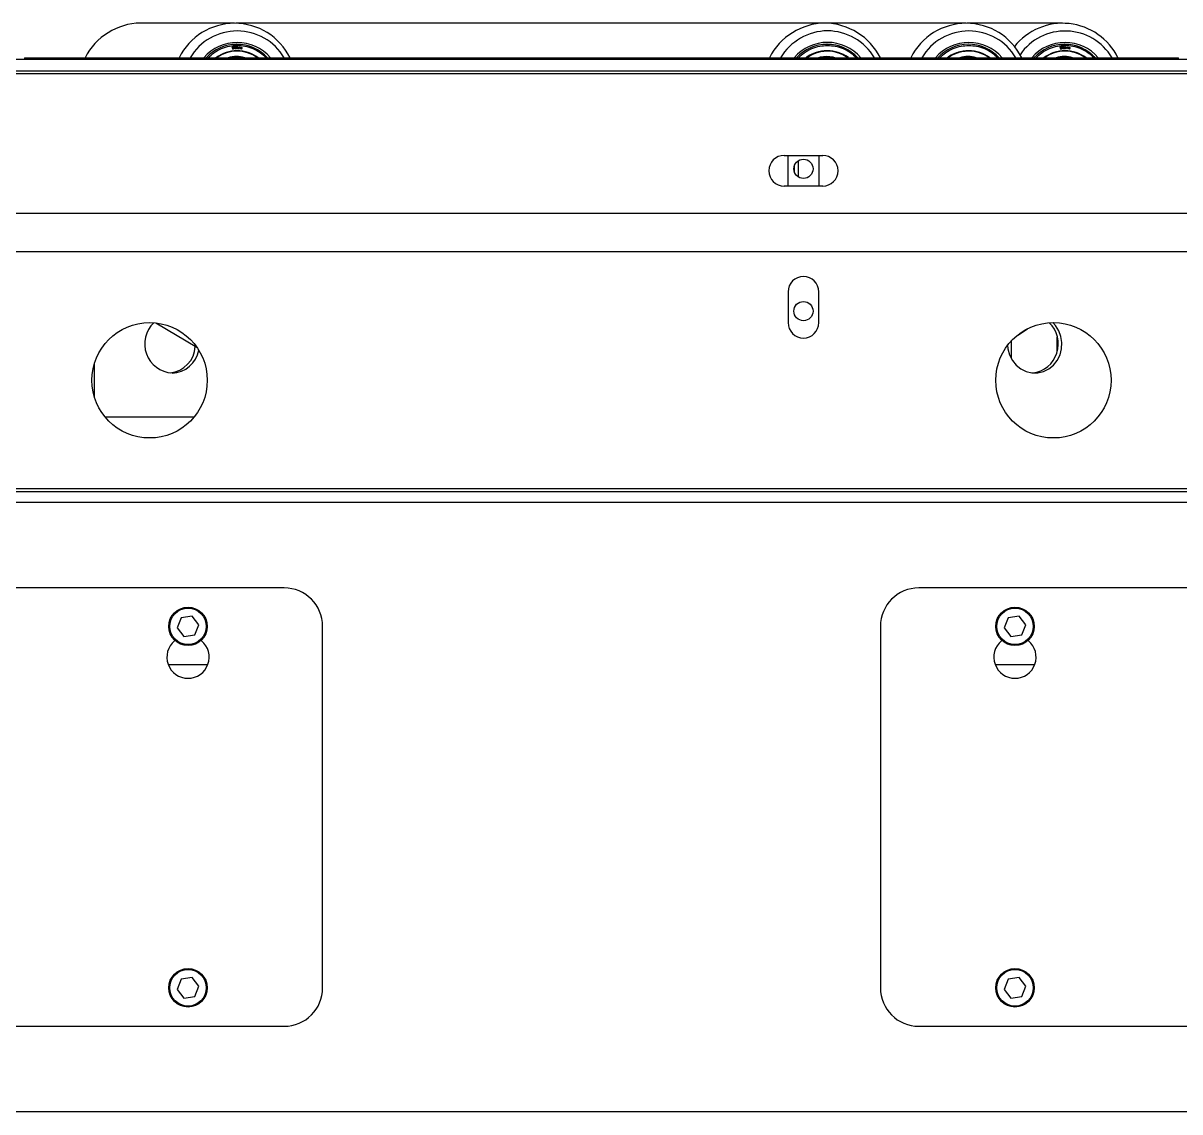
# Model space of a CAD drawing. Header units: millimetres. Extents: x 845401 to 948039, y 511594 to 550263.
# Drawn here: x 904085 to 904385.7, y 517977.2 to 518260.3 of the extents above; entities that cross this region are included whole.
import ezdxf

# ---------------------------------------------------------------- set-up
doc = ezdxf.new("R2010")
doc.units = ezdxf.units.MM

# ---------------------------------------------------------------- blocks, each defined once
blk = doc.blocks.new('A$C2ACC7D0F')
at = {"color": 7, "linetype": 'Continuous', "lineweight": 25}
for p, q in [((504.61, 599.4), (480.15, 599.4)), ((505.17, 599.4), (504.89, 599.4)), ((658.08, 599.4), (505.17, 599.4)), ((694.83, 599.4), (658.08, 599.4)), ((695.39, 599.4), (695.11, 599.4)), ((719.85, 599.4), (695.39, 599.4)), ((503.95, 593.1), (503.99, 593.11)), ((503.95, 593.11), (503.99, 593.11)), ((504.02, 592.83), (503.98, 592.82)), ((504.08, 593.19), (504.01, 593.19)), ((504.04, 592.77), (504.11, 592.77)), ((504.09, 593), (504.07, 593)), ((504.07, 593), (504.07, 592.95)), ((504.11, 592.95), (504.07, 592.95)), ((504.07, 592.95), (504.1, 592.95)), ((504.1, 592.99), (504.12, 593.01)), ((504.17, 592.99), (504.1, 592.99)), ((504.37, 593.27), (504.26, 593.26)), ((504.26, 593.26), (504.3, 592.74)), ((504.26, 593.22), (504.31, 593.22)), ((504.31, 593.22), (504.26, 593.22)), ((504.34, 592.79), (504.29, 592.79)), ((504.3, 592.74), (504.41, 592.75)), ((504.3, 592.75), (504.34, 592.75)), ((504.34, 592.79), (504.31, 593.22)), ((504.37, 593.22), (504.31, 593.22)), ((504.31, 593.22), (504.37, 593.22)), ((504.32, 593.22), (504.31, 593.22)), ((504.39, 593.22), (504.32, 593.22)), ((504.41, 592.8), (504.34, 592.79)), ((504.41, 592.75), (504.34, 592.75)), ((504.74, 592.91), (504.69, 592.9)), ((504.83, 593.04), (504.72, 593.11)), ((504.82, 593.25), (504.75, 593.25)), ((504.76, 593.08), (504.87, 593)), ((504.76, 592.83), (504.83, 592.83)), ((504.9, 593.04), (504.78, 593.12)), ((504.9, 593.04), (504.83, 593.04)), ((504.87, 593.01), (504.83, 593.04)), ((504.88, 593.19), (504.93, 593.2)), ((504.93, 593.2), (504.88, 593.2)), ((505.18, 593.9), (505.11, 593.9)), ((505.19, 593.07), (505.12, 593.07)), ((505.12, 592.84), (505.19, 592.84)), ((505.4, 593.12), (505.39, 592.93)), ((505.44, 593.12), (505.4, 593.12)), ((505.44, 593.12), (505.4, 593.12)), ((505.44, 592.93), (505.44, 593.12)), ((505.46, 592.83), (505.53, 592.83)), ((505.66, 593.11), (505.62, 593.11)), ((505.62, 593.11), (505.62, 592.93)), ((505.66, 593.11), (505.62, 593.11)), ((505.66, 592.93), (505.66, 593.11)), ((505.74, 593.11), (505.72, 592.78)), ((505.72, 592.78), (505.77, 592.78)), ((505.73, 593.01), (505.74, 593.02)), ((505.78, 592.97), (505.73, 592.97)), ((505.78, 593.11), (505.74, 593.11)), ((505.78, 593.11), (505.74, 593.11)), ((505.78, 593.06), (505.74, 593.06)), ((505.74, 593.02), (505.81, 593.02)), ((505.77, 592.78), (505.78, 592.97)), ((505.78, 593.06), (505.78, 593.11)), ((505.78, 592.97), (505.81, 593.02)), ((505.8, 593.06), (505.8, 593.08)), ((505.87, 593.06), (505.8, 593.06)), ((505.87, 593.1), (505.86, 593.1)), ((505.87, 593.06), (505.87, 593.1)), ((506.09, 593.04), (506.02, 593.04)), ((506.02, 592.8), (506.09, 592.8)), ((506.21, 592.82), (506.14, 592.82)), ((506.14, 592.82), (506.14, 592.82)), ((506.17, 593), (506.23, 593)), ((506.21, 592.82), (506.18, 592.85)), ((506.19, 592.98), (506.23, 593)), ((506.34, 592.9), (506.3, 592.9)), ((506.31, 592.94), (506.36, 592.94)), ((506.49, 592.92), (506.31, 592.94)), ((506.34, 592.9), (506.61, 592.87)), ((506.56, 592.92), (506.36, 592.94)), ((506.45, 593), (506.39, 593)), ((506.39, 592.77), (506.45, 592.77)), ((506.56, 592.92), (506.49, 592.92)), ((506.5, 592.77), (506.5, 592.78)), ((506.57, 592.77), (506.5, 592.77)), ((506.54, 592.87), (506.54, 592.92)), ((506.57, 592.77), (506.54, 592.81)), ((658.65, 593.9), (658.58, 593.9)), ((695.4, 593.9), (695.33, 593.9)), ((719.19, 593.1), (719.23, 593.11)), ((719.19, 593.11), (719.23, 593.11)), ((719.26, 592.83), (719.22, 592.82)), ((719.32, 593.19), (719.25, 593.19)), ((719.28, 592.77), (719.35, 592.77)), ((719.33, 593), (719.31, 593)), ((719.31, 593), (719.31, 592.95)), ((719.35, 592.95), (719.31, 592.95)), ((719.31, 592.95), (719.34, 592.95)), ((719.34, 592.99), (719.36, 593.01)), ((719.4, 592.99), (719.34, 592.99)), ((719.61, 593.27), (719.5, 593.26)), ((719.5, 593.26), (719.54, 592.74)), ((719.5, 593.22), (719.55, 593.22)), ((719.55, 593.22), (719.5, 593.22)), ((719.58, 592.79), (719.53, 592.79)), ((719.54, 592.74), (719.65, 592.75)), ((719.54, 592.75), (719.58, 592.75)), ((719.61, 593.22), (719.55, 593.22)), ((719.55, 593.22), (719.61, 593.22)), ((719.58, 592.79), (719.55, 593.22)), ((719.56, 593.22), (719.55, 593.22)), ((719.63, 593.22), (719.56, 593.22)), ((719.65, 592.8), (719.58, 592.79)), ((719.65, 592.75), (719.58, 592.75)), ((719.98, 592.91), (719.93, 592.9)), ((720.07, 593.04), (719.96, 593.11)), ((720.05, 593.25), (719.99, 593.25)), ((719.99, 593.08), (720.11, 593)), ((720, 592.83), (720.07, 592.83)), ((720.14, 593.04), (720.02, 593.12)), ((720.14, 593.04), (720.07, 593.04)), ((720.11, 593.01), (720.07, 593.04)), ((720.12, 593.19), (720.16, 593.2)), ((720.16, 593.2), (720.12, 593.2)), ((720.42, 593.9), (720.35, 593.9)), ((720.43, 593.07), (720.36, 593.07)), ((720.36, 592.84), (720.43, 592.84)), ((720.64, 593.12), (720.63, 592.93)), ((720.68, 593.12), (720.64, 593.12)), ((720.68, 593.12), (720.64, 593.12)), ((720.68, 592.93), (720.68, 593.12)), ((720.7, 592.83), (720.77, 592.83)), ((720.86, 593.11), (720.85, 592.93)), ((720.9, 593.11), (720.86, 593.11)), ((720.9, 593.11), (720.86, 593.11)), ((720.9, 592.93), (720.9, 593.11)), ((720.98, 593.11), (720.96, 592.78)), ((720.96, 592.78), (721.01, 592.78)), ((720.97, 593.01), (720.98, 593.02)), ((721.02, 592.97), (720.97, 592.97)), ((721.02, 593.11), (720.98, 593.11)), ((721.02, 593.11), (720.98, 593.11)), ((721.02, 593.06), (720.98, 593.06)), ((720.98, 593.02), (721.05, 593.02)), ((721.01, 592.78), (721.02, 592.97)), ((721.02, 593.06), (721.02, 593.11)), ((721.02, 592.97), (721.05, 593.02)), ((721.04, 593.06), (721.04, 593.08)), ((721.11, 593.06), (721.04, 593.06)), ((721.11, 593.1), (721.1, 593.1)), ((721.11, 593.06), (721.11, 593.1)), ((721.33, 593.04), (721.26, 593.04)), ((721.26, 592.8), (721.33, 592.8)), ((721.45, 592.82), (721.38, 592.82)), ((721.38, 592.82), (721.38, 592.82)), ((721.41, 593), (721.46, 593)), ((721.45, 592.82), (721.42, 592.85)), ((721.43, 592.98), (721.46, 593)), ((721.58, 592.9), (721.54, 592.9)), ((721.55, 592.94), (721.6, 592.94)), ((721.73, 592.92), (721.55, 592.94)), ((721.58, 592.9), (721.85, 592.87)), ((721.8, 592.92), (721.6, 592.94)), ((721.69, 593), (721.62, 593)), ((721.62, 592.77), (721.69, 592.77)), ((721.8, 592.92), (721.73, 592.92)), ((721.74, 592.77), (721.74, 592.78)), ((721.81, 592.77), (721.74, 592.77)), ((721.81, 592.77), (721.77, 592.81)), ((721.78, 592.87), (721.78, 592.92)), ((0, 590), (1200, 590)), ((450, 590.4), (450, 590)), ((450, 590.4), (455.63, 590.4)), ((455.63, 590.4), (750, 590.4)), ((504.74, 590.64), (505.04, 590.65)), ((658.71, 592.1), (658.71, 592.1)), ((695.46, 592.1), (695.45, 592.1)), ((695.46, 592.2), (695.65, 592.18)), ((720.04, 590.65), (720.28, 590.65)), ((721.18, 589.9), (721.08, 590.39)), ((750, 590), (750, 590.4)), ((0, 587), (1200, 587)), ((0, 586.26), (1200, 586.26)), ((647.5, 565), (657.5, 565)), ((648.5, 557), (648.5, 565)), ((650.2, 560.53), (650.2, 562.47)), ((651.2, 559.36), (651.2, 563.64)), ((656.5, 565), (656.5, 557)), ((657.5, 557), (647.5, 557)), ((0, 550), (1200, 550)), ((0, 540), (1200, 540)), ((648.5, 529.5), (648.5, 521.5)), ((656.5, 521.5), (656.5, 529.5)), ((484.16, 521.41), (494.8, 515.08)), ((708.2, 518.27), (710.74, 519.89)), ((718.5, 514.06), (718.5, 517.74)), ((706.5, 516.7), (706.5, 512.22)), ((468.09, 510.67), (468.09, 502.33)), ((494.03, 496.9), (470.97, 496.9)), ((1192.5, 478.24), (7.5, 478.24)), ((1192.5, 477.5), (7.5, 477.5)), ((1189.76, 474.76), (10.24, 474.76)), ((517.5, 452.5), (67.5, 452.5)), ((1132.5, 452.5), (682.5, 452.5)), ((493.56, 445.16), (490.73, 444.74)), ((495.33, 442.91), (493.56, 445.16)), ((708.56, 445.16), (705.73, 444.74)), ((710.33, 442.91), (708.56, 445.16)), ((490.73, 444.74), (489.67, 442.09)), ((494.27, 440.26), (495.33, 442.91)), ((527.5, 348.5), (527.5, 442.5)), ((672.5, 442.5), (672.5, 348.5)), ((705.73, 444.74), (704.67, 442.09)), ((709.27, 440.26), (710.33, 442.91)), ((489.67, 442.09), (491.44, 439.84)), ((491.44, 439.84), (494.27, 440.26)), ((704.67, 442.09), (706.44, 439.84)), ((706.44, 439.84), (709.27, 440.26)), ((489, 438.93), (489, 438.74)), ((496, 438.74), (496, 438.93)), ((704, 438.93), (704, 438.74)), ((711, 438.74), (711, 438.93)), ((497.62, 432.5), (487.38, 432.5)), ((712.62, 432.5), (702.38, 432.5)), ((490.73, 350.74), (489.67, 348.09)), ((493.56, 351.16), (490.73, 350.74)), ((495.33, 348.91), (493.56, 351.16)), ((494.27, 346.26), (495.33, 348.91)), ((705.73, 350.74), (704.67, 348.09)), ((708.56, 351.16), (705.73, 350.74)), ((710.33, 348.91), (708.56, 351.16)), ((709.27, 346.26), (710.33, 348.91)), ((489.67, 348.09), (491.44, 345.84)), ((491.44, 345.84), (494.27, 346.26)), ((704.67, 348.09), (706.44, 345.84)), ((706.44, 345.84), (709.27, 346.26)), ((67.5, 338.5), (517.5, 338.5)), ((682.5, 338.5), (1132.5, 338.5)), ((1189.76, 316.24), (10.24, 316.24))]:
    blk.add_line(p, q, dxfattribs=at)
at = {"color": 8, "linetype": 'Continuous', "lineweight": 25}
for p, q in [((504.07, 592.95), (504.1, 592.95)), ((504.72, 593.12), (504.78, 593.12)), ((505.44, 592.93), (505.39, 592.93)), ((505.66, 592.93), (505.62, 592.93)), ((719.31, 592.95), (719.34, 592.95)), ((719.96, 593.12), (720.02, 593.12)), ((720.68, 592.93), (720.63, 592.93)), ((720.9, 592.93), (720.85, 592.93)), ((660.71, 591.96), (662.12, 591.53))]:
    blk.add_line(p, q, dxfattribs=at)
at = {"color": 7, "linetype": 'Continuous', "lineweight": 25}
for points in [[(504.17, 592.99), (504.2, 593.03), (504.21, 593.08), (504.21, 593.14), (504.18, 593.19), (504.14, 593.22), (504.09, 593.24), (504.04, 593.23), (503.99, 593.2), (503.96, 593.16), (503.95, 593.1)], [(504.01, 593.19), (503.99, 593.19), (503.98, 593.18)], [(503.98, 592.82), (504, 592.77), (504.04, 592.74), (504.09, 592.72), (504.14, 592.73), (504.19, 592.75), (504.22, 592.8), (504.24, 592.85), (504.23, 592.9), (504.21, 592.95), (504.17, 592.99)], [(503.99, 593.11), (504, 593.14), (504.03, 593.17), (504.06, 593.19), (504.1, 593.19), (504.13, 593.17), (504.16, 593.15), (504.17, 593.11), (504.17, 593.07), (504.15, 593.04), (504.12, 593.01), (504.09, 593)], [(504, 592.78), (504, 592.77), (504.04, 592.77)], [(504.1, 592.95), (504.13, 592.95), (504.16, 592.93), (504.19, 592.9), (504.19, 592.87), (504.19, 592.83), (504.17, 592.8), (504.14, 592.77), (504.11, 592.77), (504.07, 592.77), (504.04, 592.79), (504.02, 592.83)], [(504.14, 592.95), (504.14, 592.95), (504.1, 592.99)], [(504.34, 592.75), (504.43, 592.78), (504.5, 592.83)], [(504.69, 592.9), (504.71, 592.85), (504.75, 592.81), (504.8, 592.78), (504.85, 592.78), (504.9, 592.8), (504.94, 592.84), (504.96, 592.89), (504.96, 592.95), (504.94, 593), (504.9, 593.04)], [(504.93, 593.2), (504.91, 593.24), (504.88, 593.28), (504.84, 593.29), (504.8, 593.3), (504.76, 593.28), (504.72, 593.25), (504.71, 593.2), (504.71, 593.16), (504.72, 593.11), (504.76, 593.08)], [(504.75, 593.25), (504.74, 593.25), (504.72, 593.25)], [(504.72, 592.84), (504.74, 592.83), (504.76, 592.83)], [(504.87, 593), (504.9, 592.97), (504.91, 592.94), (504.91, 592.9), (504.9, 592.87), (504.87, 592.84), (504.84, 592.83), (504.81, 592.83), (504.77, 592.84), (504.75, 592.87), (504.74, 592.91)], [(504.78, 593.12), (504.76, 593.14), (504.75, 593.17), (504.75, 593.19), (504.76, 593.22), (504.78, 593.24), (504.8, 593.25), (504.83, 593.25), (504.85, 593.24), (504.87, 593.22), (504.88, 593.19)], [(504.84, 593.25), (504.81, 593.28), (504.78, 593.29)], [(504.79, 592.78), (504.83, 592.8), (504.87, 592.84)], [(505.34, 592.95), (505.33, 593.02), (505.3, 593.07), (505.25, 593.11), (505.19, 593.12), (505.13, 593.11), (505.08, 593.07), (505.04, 593.02), (505.03, 592.95), (505.04, 592.89), (505.08, 592.84), (505.13, 592.8), (505.19, 592.79), (505.25, 592.8), (505.3, 592.84), (505.33, 592.89), (505.34, 592.95)], [(505.07, 593.06), (505.08, 593.06), (505.12, 593.07)], [(505.12, 592.84), (505.08, 592.85), (505.07, 592.85)], [(505.3, 592.95), (505.29, 592.91), (505.27, 592.87), (505.23, 592.85), (505.19, 592.84), (505.15, 592.85), (505.11, 592.87), (505.09, 592.91), (505.08, 592.95), (505.09, 593), (505.11, 593.04), (505.15, 593.06), (505.19, 593.07), (505.23, 593.06), (505.27, 593.04), (505.29, 593), (505.3, 592.95)], [(506.23, 593), (506.18, 593.05), (506.12, 593.08), (506.06, 593.08), (506, 593.05), (505.96, 593), (505.94, 592.93), (505.95, 592.87), (505.98, 592.81), (506.03, 592.77), (506.1, 592.76), (506.16, 592.77), (506.21, 592.82)], [(506.02, 593.04), (506, 593.03), (505.97, 593.02)], [(505.97, 592.82), (505.98, 592.81), (506.02, 592.8)], [(506.18, 592.85), (506.14, 592.82), (506.1, 592.8), (506.05, 592.81), (506.01, 592.84), (505.99, 592.88), (505.98, 592.93), (506, 592.98), (506.03, 593.01), (506.07, 593.03), (506.11, 593.04), (506.16, 593.02), (506.19, 592.98)], [(506.15, 593.02), (506.11, 593.05), (506.06, 593.08)], [(506.06, 592.76), (506.09, 592.77), (506.14, 592.82)], [(506.61, 592.87), (506.6, 592.93), (506.57, 592.99), (506.52, 593.03), (506.46, 593.05), (506.4, 593.04), (506.35, 593), (506.31, 592.95), (506.3, 592.89), (506.31, 592.82), (506.34, 592.77), (506.4, 592.73), (506.46, 592.72), (506.52, 592.74), (506.57, 592.77)], [(506.42, 592.72), (506.45, 592.74), (506.5, 592.77)], [(719.4, 592.99), (719.44, 593.03), (719.45, 593.08), (719.45, 593.14), (719.42, 593.19), (719.38, 593.22), (719.33, 593.24), (719.28, 593.23), (719.23, 593.2), (719.2, 593.16), (719.19, 593.1)], [(719.25, 593.19), (719.23, 593.19), (719.21, 593.18)], [(719.22, 592.82), (719.24, 592.77), (719.28, 592.74), (719.33, 592.72), (719.38, 592.73), (719.43, 592.75), (719.46, 592.8), (719.48, 592.85), (719.47, 592.9), (719.45, 592.95), (719.4, 592.99)], [(719.23, 593.11), (719.24, 593.14), (719.27, 593.17), (719.3, 593.19), (719.34, 593.19), (719.37, 593.17), (719.39, 593.15), (719.41, 593.11), (719.41, 593.07), (719.39, 593.04), (719.36, 593.01), (719.33, 593)], [(719.24, 592.78), (719.24, 592.77), (719.28, 592.77)], [(719.34, 592.95), (719.37, 592.95), (719.4, 592.93), (719.42, 592.9), (719.43, 592.87), (719.43, 592.83), (719.41, 592.8), (719.38, 592.77), (719.35, 592.77), (719.31, 592.77), (719.28, 592.79), (719.26, 592.83)], [(719.38, 592.95), (719.38, 592.95), (719.34, 592.99)], [(719.58, 592.75), (719.67, 592.78), (719.74, 592.83)], [(719.93, 592.9), (719.95, 592.85), (719.99, 592.81), (720.04, 592.78), (720.09, 592.78), (720.14, 592.8), (720.18, 592.84), (720.2, 592.89), (720.2, 592.95), (720.18, 593), (720.14, 593.04)], [(720.16, 593.2), (720.15, 593.24), (720.12, 593.28), (720.08, 593.29), (720.04, 593.3), (719.99, 593.28), (719.96, 593.25), (719.95, 593.2), (719.95, 593.16), (719.96, 593.11), (719.99, 593.08)], [(719.99, 593.25), (719.98, 593.25), (719.96, 593.25)], [(719.96, 592.84), (719.98, 592.83), (720, 592.83)], [(720.11, 593), (720.14, 592.97), (720.15, 592.94), (720.15, 592.9), (720.14, 592.87), (720.11, 592.84), (720.08, 592.83), (720.05, 592.83), (720.01, 592.84), (719.99, 592.87), (719.98, 592.91)], [(720.02, 593.12), (720, 593.14), (719.99, 593.17), (719.99, 593.19), (720, 593.22), (720.02, 593.24), (720.04, 593.25), (720.07, 593.25), (720.09, 593.24), (720.11, 593.22), (720.12, 593.19)], [(720.08, 593.24), (720.05, 593.28), (720.02, 593.29)], [(720.03, 592.78), (720.07, 592.8), (720.11, 592.84)], [(720.58, 592.95), (720.57, 593.02), (720.54, 593.07), (720.49, 593.11), (720.43, 593.12), (720.37, 593.11), (720.32, 593.07), (720.28, 593.02), (720.27, 592.95), (720.28, 592.89), (720.32, 592.84), (720.37, 592.8), (720.43, 592.79), (720.49, 592.8), (720.54, 592.84), (720.57, 592.89), (720.58, 592.95)], [(720.3, 593.06), (720.32, 593.06), (720.36, 593.07)], [(720.36, 592.84), (720.32, 592.85), (720.3, 592.85)], [(720.54, 592.95), (720.53, 592.91), (720.5, 592.87), (720.47, 592.85), (720.43, 592.84), (720.38, 592.85), (720.35, 592.87), (720.32, 592.91), (720.32, 592.95), (720.32, 593), (720.35, 593.04), (720.38, 593.06), (720.43, 593.07), (720.47, 593.06), (720.5, 593.04), (720.53, 593), (720.54, 592.95)], [(721.46, 593), (721.42, 593.05), (721.36, 593.08), (721.3, 593.08), (721.24, 593.05), (721.2, 593), (721.18, 592.93), (721.19, 592.87), (721.22, 592.81), (721.27, 592.77), (721.34, 592.76), (721.4, 592.77), (721.45, 592.82)], [(721.26, 593.04), (721.24, 593.03), (721.21, 593.02)], [(721.21, 592.82), (721.22, 592.81), (721.26, 592.8)], [(721.42, 592.85), (721.38, 592.82), (721.34, 592.8), (721.29, 592.81), (721.25, 592.84), (721.23, 592.88), (721.22, 592.93), (721.23, 592.98), (721.26, 593.01), (721.31, 593.03), (721.35, 593.04), (721.39, 593.02), (721.43, 592.98)], [(721.39, 593.02), (721.35, 593.05), (721.3, 593.08)], [(721.3, 592.76), (721.33, 592.77), (721.38, 592.82)], [(721.85, 592.87), (721.84, 592.93), (721.81, 592.99), (721.76, 593.03), (721.7, 593.05), (721.64, 593.04), (721.59, 593), (721.55, 592.95), (721.54, 592.89), (721.55, 592.82), (721.58, 592.77), (721.64, 592.73), (721.7, 592.72), (721.76, 592.74), (721.81, 592.77)], [(721.66, 592.72), (721.69, 592.74), (721.74, 592.77)], [(507.86, 591.8), (507.76, 591.83), (506.72, 592.08)], [(693.43, 590.43), (693.6, 590.47), (695.26, 590.65)], [(723.1, 591.8), (723, 591.83), (721.96, 592.08)], [(705.59, 515.62), (705.68, 514.69), (706.09, 513.12), (706.81, 511.69), (707.8, 510.46), (709.01, 509.47), (710.4, 508.79), (711.89, 508.44), (713.42, 508.44), (714.91, 508.79), (716.3, 509.47), (717.51, 510.46), (718.5, 511.69), (719.22, 513.12), (719.63, 514.69), (719.71, 516.31), (719.46, 517.91), (718.9, 519.41), (718.04, 520.76), (717.36, 521.5)]]:
    blk.add_lwpolyline(points, dxfattribs=at)
at = {"color": 8, "linetype": 'Continuous', "lineweight": 25}
for points in [[(658.55, 590.7), (656.88, 590.52), (656.4, 590.4)], [(660.69, 590.4), (660.22, 590.52), (658.55, 590.7)], [(695.31, 590.64), (693.65, 590.46), (693.41, 590.4)], [(693.84, 590.37), (695.42, 590.54), (696.87, 590.4)], [(697.21, 590.4), (696.97, 590.46), (695.31, 590.64)], [(698.44, 591.68), (697.1, 592.05), (696.89, 592.09)]]:
    blk.add_lwpolyline(points, dxfattribs=at)
at = {"color": 7, "linetype": 'Continuous', "lineweight": 25}
for centre, radius in [((652.5, 561.5), 2.5), ((652.5, 524.5), 2.5), ((482.5, 506.5), 15), ((717.5, 506.5), 15), ((492.5, 442.5), 5), ((492.5, 442.5), 4.75), ((707.5, 442.5), 5), ((707.5, 442.5), 4.75), ((492.5, 348.5), 5), ((492.5, 348.5), 4.75), ((707.5, 348.5), 5), ((707.5, 348.5), 4.75)]:
    blk.add_circle(centre, radius, dxfattribs=at)
for centre, radius, start, end in [((480.38, 583), 16.4, 90.7813, 153.1826), ((504.61, 583.26), 16.09, 26.3687, 153.6313), ((658.3, 583), 16.4, 90.7813, 153.1826), ((657.86, 583), 16.4, 26.8174, 89.2187), ((694.83, 583.26), 16.09, 26.3687, 153.6313), ((719.88, 583.31), 16.04, 26.2549, 141.4512), ((505.28, 583.14), 14.21, 30.7281, 149.2719), ((658.95, 582.9), 14.5, 90.7758, 148.8654), ((658.61, 583), 14.4, 30.9176, 89.4411), ((695.5, 583.16), 14.19, 30.6454, 149.3546), ((720.53, 583.16), 14.19, 30.6762, 145.6398), ((505.28, 583.02), 11.36, 40.5233, 139.4767), ((505.18, 582.99), 10.89, 42.8742, 137.1258), ((504.01, 593.1), 0.133, 35.361, 74.0811), ((504.04, 592.85), 0.132, 285.7403, 324.826), ((504.32, 593.03), 0.241, 40.1639, 81.7979), ((504.38, 593.01), 0.26, 276.935, 91.514), ((504.38, 593.01), 0.213, 276.935, 91.514), ((505.04, 582.9), 11, 42.9865, 89.6549), ((505.12, 592.96), 0.154, 36.2783, 76.3833), ((505.12, 592.94), 0.154, 283.6167, 323.7217), ((505.53, 592.92), 0.134, 175.8055, 1.2872), ((505.46, 592.92), 0.0849, 241.5097, 269.9188), ((505.53, 592.92), 0.0891, 175.8055, 1.2872), ((505.46, 592.92), 0.133, 285.7086, 325.5759), ((505.8, 592.99), 0.0659, 90.5944, 150.1967), ((505.87, 592.99), 0.109, 87.4085, 142.5547), ((505.87, 592.99), 0.0658, 87.6083, 150.2269), ((506.39, 592.9), 0.106, 90.1338, 121.2302), ((506.39, 592.87), 0.105, 238.7423, 269.8942), ((506.45, 592.88), 0.11, 170.3457, 319.1219), ((506.45, 592.89), 0.108, 14.194, 152.0695), ((506.38, 592.89), 0.155, 36.3715, 76.2942), ((658.82, 582.92), 11.48, 90.3574, 139.35), ((658.65, 582.99), 10.89, 42.8742, 137.1258), ((658.52, 582.9), 11, 42.9865, 89.6549), ((658.67, 582.9), 11.5, 40.7114, 89.5813), ((695.5, 583.02), 11.36, 40.5299, 139.4701), ((695.46, 582.9), 11, 90.3451, 137.0135), ((695.26, 582.9), 11, 42.9865, 89.6549), ((695.32, 582.87), 11.03, 43.0464, 89.595), ((720.52, 583.02), 11.36, 40.5233, 139.4767), ((720.42, 582.99), 10.89, 42.8742, 137.1258), ((719.25, 593.1), 0.133, 35.3395, 74.0809), ((719.28, 592.85), 0.132, 285.73, 323.3714), ((719.56, 593.03), 0.241, 40.1669, 81.7979), ((719.62, 593.01), 0.26, 276.935, 91.514), ((719.62, 593.01), 0.213, 276.935, 91.514), ((720.28, 582.9), 11, 42.9865, 89.6549), ((720.36, 592.96), 0.154, 36.295, 76.3835), ((720.36, 592.94), 0.154, 283.6165, 323.7051), ((720.77, 592.92), 0.134, 175.8055, 1.2872), ((720.7, 592.92), 0.0849, 241.5193, 269.9188), ((720.77, 592.92), 0.0891, 175.8055, 1.2872), ((720.7, 592.92), 0.133, 285.708, 325.5097), ((721.04, 592.99), 0.0659, 90.5944, 150.1967), ((721.11, 592.99), 0.109, 87.4085, 142.5547), ((721.11, 592.99), 0.0658, 87.6083, 150.2269), ((721.62, 592.9), 0.106, 90.1235, 119.5985), ((721.62, 592.87), 0.105, 238.762, 269.8943), ((721.69, 592.88), 0.11, 170.3457, 319.1219), ((721.69, 592.89), 0.108, 14.194, 152.0695), ((721.62, 592.89), 0.155, 36.385, 76.2944), ((505.24, 582.93), 9.27, 53.7433, 126.2567), ((505.28, 582.93), 9.27, 53.7433, 126.2567), ((505.24, 582.92), 9.17, 54.6117, 125.3883), ((658.71, 582.93), 9.26, 54.6155, 126.271), ((658.75, 582.93), 9.27, 54.0897, 126.2677), ((658.71, 582.92), 9.17, 54.6184, 125.3816), ((695.55, 582.76), 9.46, 104.0122, 126.0662), ((695.53, 582.86), 9.34, 90.2003, 126.1604), ((695.49, 582.85), 9.25, 90.2012, 125.2884), ((695.43, 582.86), 9.34, 53.8396, 89.7997), ((695.43, 582.85), 9.25, 54.7116, 89.7988), ((695.46, 582.86), 9.34, 53.8396, 89.7997), ((720.48, 582.93), 9.27, 53.7433, 126.2567), ((720.52, 582.93), 9.27, 53.7433, 126.2567), ((720.48, 582.92), 9.17, 54.6117, 125.3883), ((647.5, 561), 4, 90, 270), ((657.5, 561), 4, 270, 90), ((652.5, 529.5), 4, 0, 180), ((488.79, 515.95), 7.56, 133.2535, 266.6722), ((652.5, 521.5), 4, 180, 0), ((711.18, 515.94), 7.59, 277.3361, 46.6319), ((487.11, 515.67), 7.28, 275.7701, 357.3214), ((488.19, 515.57), 7.18, 271.2481, 350.3554), ((517.5, 442.5), 10, 0, 90), ((682.5, 442.5), 10, 90, 180), ((492.5, 434.5), 5.5, 129.5212, 50.4788), ((707.5, 434.5), 5.5, 129.5212, 50.4788), ((517.5, 348.5), 10, 270, 0), ((682.5, 348.5), 10, 180, 270)]:
    blk.add_arc(centre, radius, start, end, dxfattribs=at)
at = {"color": 8, "linetype": 'Continuous', "lineweight": 25}
for centre, radius, start, end in [((505.08, 582.86), 7.84, 74.1017, 105.8983), ((505.09, 582.86), 7.77, 75.8553, 104.1447), ((505.2, 582.86), 7.68, 79.1338, 100.8662), ((658.56, 582.87), 7.77, 75.8542, 104.1458), ((658.67, 582.86), 7.68, 79.1329, 100.8671), ((695.29, 582.87), 7.83, 74.092, 105.908), ((720.32, 582.86), 7.84, 74.1017, 105.8983), ((720.33, 582.86), 7.77, 75.8553, 104.1447), ((720.44, 582.86), 7.68, 79.1338, 100.8662)]:
    blk.add_arc(centre, radius, start, end, dxfattribs=at)
for points, knots in [([(497.75, 590.4), (498.23, 590.85), (499.27, 591.83), (501.17, 592.83), (503.22, 593.47), (505.28, 593.67), (507.34, 593.47), (509.38, 592.83), (511.28, 591.83), (512.33, 590.85), (512.81, 590.4)], [0, 0, 0, 0, 0.116312, 0.250192, 0.378728, 0.5, 0.621272, 0.749808, 0.883688, 1, 1, 1, 1]), ([(651.22, 590.4), (651.7, 590.85), (652.74, 591.83), (654.64, 592.83), (656.69, 593.49), (658.08, 593.56), (658.75, 593.6)], [0, 0, 0, 0, 0.232624, 0.500384, 0.757456, 1, 1, 1, 1]), ([(658.75, 593.6), (659.42, 593.56), (660.81, 593.49), (662.86, 592.83), (664.75, 591.83), (665.8, 590.85), (666.28, 590.4)], [0, 0, 0, 0, 0.242544, 0.499616, 0.767376, 1, 1, 1, 1]), ([(687.96, 590.4), (688.45, 590.85), (689.49, 591.83), (691.39, 592.83), (693.44, 593.49), (694.82, 593.56), (695.5, 593.6)], [0, 0, 0, 0, 0.232624, 0.500384, 0.757456, 1, 1, 1, 1]), ([(695.5, 593.6), (696.17, 593.56), (697.55, 593.49), (699.6, 592.83), (701.5, 591.83), (702.54, 590.85), (703.03, 590.4)], [0, 0, 0, 0, 0.242544, 0.499616, 0.767376, 1, 1, 1, 1]), ([(712.99, 590.4), (713.47, 590.85), (714.51, 591.83), (716.41, 592.83), (718.46, 593.47), (720.52, 593.67), (722.58, 593.47), (724.62, 592.83), (726.52, 591.83), (727.56, 590.85), (728.05, 590.4)], [0, 0, 0, 0, 0.1163121, 0.250192, 0.3787281, 0.5, 0.6212719, 0.749808, 0.8836879, 1, 1, 1, 1]), ([(503.43, 592.01), (503.44, 592.02), (504.03, 592.2), (505.25, 592.22), (506.78, 592.14), (507.67, 591.84), (507.99, 591.73)], [0, 0, 0, 0, 0.010543, 0.394532, 0.778521, 1, 1, 1, 1]), ([(658.71, 592.2), (659.31, 592.2), (659.93, 592.2), (660.52, 592.02), (660.53, 592.01)], [0, 0, 0, 0, 0.969695, 1, 1, 1, 1]), ([(718.67, 592.01), (718.68, 592.02), (719.27, 592.2), (720.48, 592.22), (722.01, 592.15), (722.9, 591.84), (723.23, 591.73)], [0, 0, 0, 0, 0.010551, 0.394845, 0.779139, 1, 1, 1, 1])]:
    blk.add_open_spline(points, degree=3, knots=knots, dxfattribs=at)
at = {"color": 7, "linetype": 'Continuous', "lineweight": 25}
for points, knots in [([(658.68, 592.2), (658.08, 592.17), (656.86, 592.1), (655.07, 591.5), (653.82, 590.92), (653.27, 590.44), (653.23, 590.4)], [0, 0, 0, 0, 0.306197, 0.630735, 0.968765, 1, 1, 1, 1]), ([(653.26, 590.4), (653.31, 590.44), (653.86, 590.92), (655.11, 591.5), (656.9, 592.1), (658.12, 592.17), (658.71, 592.2)], [0, 0, 0, 0, 0.031235, 0.369265, 0.693803, 1, 1, 1, 1]), ([(695.42, 592.2), (694.83, 592.17), (693.61, 592.1), (691.82, 591.5), (690.57, 590.92), (690.02, 590.44), (689.97, 590.4)], [0, 0, 0, 0, 0.306197, 0.630735, 0.968765, 1, 1, 1, 1]), ([(690.01, 590.4), (690.06, 590.44), (690.61, 590.92), (691.86, 591.5), (693.65, 592.1), (694.87, 592.17), (695.46, 592.2)], [0, 0, 0, 0, 0.0312352, 0.3692654, 0.6938032, 1, 1, 1, 1])]:
    blk.add_open_spline(points, degree=3, knots=knots, dxfattribs=at)

msp = doc.modelspace()

# ---------------------------------------------------------------- block references
at = {"color": 6}
msp.add_blockref('A$C2ACC7D0F', (903635.35, 517660.92, 25.38), dxfattribs=at)

doc.saveas('drawing.dxf')
